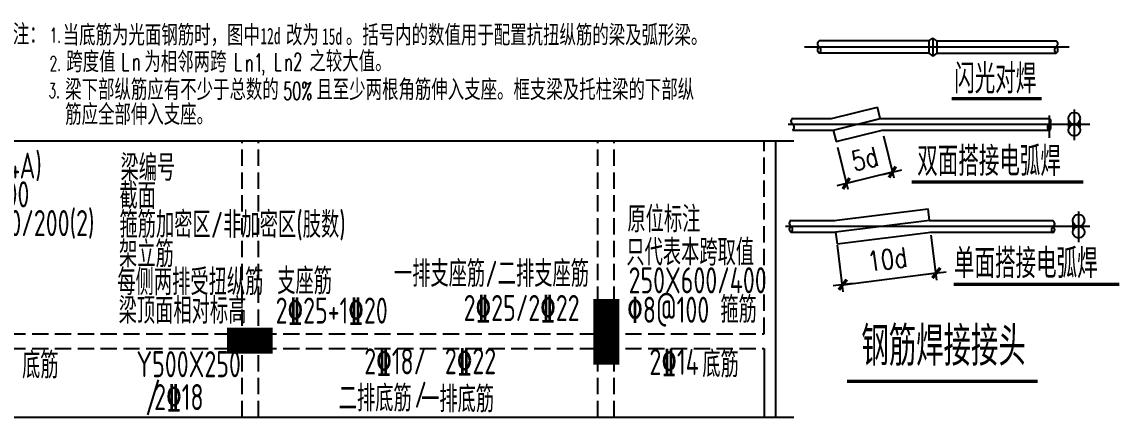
# Model space of a CAD drawing. Extents: x 250899 to 650964, y 268083 to 317384.
# Drawn here: x 415533 to 432391, y 296841 to 302897 of the extents above; entities that cross this region are included whole.
import ezdxf

# ---------------------------------------------------------------- set-up
doc = ezdxf.new("R2010")
doc.units = 0
doc.header["$LTSCALE"] = 1000
doc.header["$MEASUREMENT"] = 0
doc.linetypes.add('DASH', pattern=[0.35, 0.25, -0.1])
for name, color, linetype in [('OTHER', 7, 'Continuous'), ('PUB_DIM', 3, 'Continuous'), ('文字', 7, 'Continuous')]:
    doc.layers.add(name, color=color, linetype=linetype)
doc.layers.add('Z-详图标注', color=3, linetype='Continuous', lineweight=18)
doc.styles.add('_SIMPLEX', font='SIMPLEX.shx', dxfattribs={"width": 0.711111})
doc.styles.add('_THZTXT', font='txt.shx', dxfattribs={"width": 0.8, "height": 400, "bigfont": 'hztxt.shx'})
doc.styles.add('_TXT', font='TXT', dxfattribs={"width": 1.028571})
doc.styles.add('DIM_FONT', font='SIMPLEX.shx', dxfattribs={"width": 0.8})
doc.styles.add('HZ', font='txt', dxfattribs={"width": 0.8, "bigfont": 'hztxt'})
doc.styles.add('HZTXT', font='txt.shx', dxfattribs={"bigfont": 'hztxt.shx'})
doc.styles.add('TSSD_Rein', font='tssdeng.shx', dxfattribs={"width": 0.7, "bigfont": 'hztxt.shx'})
doc.dimstyles.new('AXIS', dxfattribs={"dimtxt": 300, "dimasz": 1, "dimexe": 250, "dimexo": 300, "dimgap": 150, "dimtad": 1, "dimdec": 0, "dimzin": 0, "dimdsep": 46, "dimtxsty": 'DIM_FONT', "dimblk": '_DIMX', "dimcen": 0.9, "dimse1": 1, "dimse2": 1, "dimclrt": 7, "dimadec": 0, "dimazin": 0, "dimtfac": 1, "dimtdec": 0, "dimtix": 1, "dimtmove": 2, "dimatfit": 3, "dimldrblk": '_DIMX', "dimfxl": 1, "dimtolj": 1, "dimtzin": 0, "dimarcsym": 0})

# ---------------------------------------------------------------- blocks, each defined once
blk = doc.blocks.new('A$C14DB33D0')
at = {"layer": '文字'}
for s, height, style, width, p in [('注：', 315, '_THZTXT', 0.8, (13120.1, 1842.9)), ('1.', 225, '_SIMPLEX', 0.6, (13686, 1876.4)), ('当底筋为光面钢筋时，图中', 315, '_THZTXT', 0.8, (13886.4, 1831.3)), ('12d', 252, '_TXT', 0.6, (16918.4, 1851.8)), ('改为', 315, '_THZTXT', 0.8, (17310.5, 1831.3)), ('15d', 252, '_TXT', 0.6, (17863.2, 1844.9)), ('。括号内的数值用于配置抗扭纵筋的梁及弧形梁。', 315, '_THZTXT', 0.8, (18230.1, 1831.3)), ('跨度值', 315, '_THZTXT', 0.8, (13941.1, 1422.7)), ('L', 270, '_SIMPLEX', 0.6, (14787.9, 1445.7)), ('为相邻两跨', 315, '_THZTXT', 0.8, (15138.6, 1421.8)), ('L', 270, '_SIMPLEX', 0.6, (16515.5, 1445.7)), ('1', 270, '_SIMPLEX', 0.6, (16820.7, 1435.1)), ('L', 270, '_SIMPLEX', 0.6, (17127.2, 1444.2)), ('2', 270, '_SIMPLEX', 0.6, (17421.9, 1446.8)), ('之较大值。', 315, '_THZTXT', 0.8, (17669.5, 1429.3)), ('2.', 225, '_SIMPLEX', 0.6, (13686, 1442.1)), ('n', 270, '_SIMPLEX', 0.6, (14949.7, 1450)), ('n', 270, '_SIMPLEX', 0.6, (16683, 1432.2)), ('n', 270, '_SIMPLEX', 0.6, (17284.2, 1443.9)), (',', 216, '_SIMPLEX', 0.6, (16935, 1436.8)), ('3.', 225, '_SIMPLEX', 0.6, (13668.9, 1027)), ('梁下部纵筋应有不少于总数的', 315, '_THZTXT', 0.8, (13924, 994.6)), ('50%', 270, '_SIMPLEX', 0.6, (17268.5, 1000.1)), ('且至少两根角筋伸入支座。框支梁及托柱梁的下部纵', 315, '_THZTXT', 0.8, (17776.2, 994.6)), ('筋应全部伸入支座。', 315, '_THZTXT', 0.8, (13924, 614.6))]:
    blk.add_text(s, height=height, rotation=360, dxfattribs=dict(at, style=style, width=width)).set_placement(p)
blk = doc.blocks.new('_DIMX')
blk.add_line((-150, 0), (150, 0))
at = {"const_width": 50}
blk.add_lwpolyline([(-70, -70), (70, 70)], dxfattribs=at)
blk = doc.blocks.new('*D116')
at = {"layer": 'Defpoints', "color": 0, "transparency": 16777216}
for p in [(428176, 300421), (429124, 299626), (428417, 299451)]:
    blk.add_point(p, dxfattribs=at)
at = {"layer": 'PUB_DIM', "color": 0, "lineweight": -2, "transparency": 16777216}
blk.add_line((428883, 300596), (428177, 300422), dxfattribs=at)
for p, rotation in [((428884, 300596), 13.90918900134041), ((428176, 300421), 193.9091890013404)]:
    blk.add_blockref('_DIMX', p, dxfattribs=dict(at, rotation=rotation))
at = {"layer": 'PUB_DIM', "color": 7, "transparency": 16777216, "insert": (428458, 300800), "char_height": 300, "attachment_point": 5, "rotation": 13.9092, "style": 'DIM_FONT'}
blk.add_mtext('\\A1;5d', dxfattribs=at)

msp = doc.modelspace()

# ---------------------------------------------------------------- hatches: boundary and pattern name
h = msp.add_hatch()
h.set_pattern_fill('DOTS', color=256, scale=150, style=0)
h.set_pattern_definition([(360, (364129.229, 314450.614), (4.6875, 9.375), [0, -9.375])])
h.paths.add_polyline_path([(431673.6, 301328.8), (431673.6, 301328.9, -0.3275264), (431587.7, 301391.8, 0.0353101), (431583.8, 301328.8)])
h.paths.add_polyline_path([(431673.6, 301328.7), (431673.6, 301328.8), (431583.8, 301328.8, 0.0353525), (431588.7, 301265.8, -0.3245831)])
h.paths.add_polyline_path([(431764.1, 301328.8, 0.0362312), (431759.9, 301393.4, -0.3323882), (431673.6, 301328.9), (431673.6, 301328.8)])
h.paths.add_polyline_path([(431759.5, 301268.2, 0.0339717), (431764.1, 301328.8), (431673.6, 301328.8), (431673.6, 301328.7, -0.3220923)])
h = msp.add_hatch()
h.set_pattern_fill('DOTS', color=256, scale=150, style=0)
h.set_pattern_definition([(360, (364195.756, 314893.713), (4.6875, 9.375), [0, -9.375])])
h.paths.add_polyline_path([(431654.3, 299828.3, 0.0353101), (431650.3, 299765.3), (431740.2, 299765.3), (431740.2, 299765.4, -0.3275059)])
h.paths.add_polyline_path([(431740.2, 299765.3), (431740.2, 299765.3), (431650.3, 299765.3, 0.0353476), (431655.2, 299702.3, -0.3245758)])

# ---------------------------------------------------------------- linework, layer by layer
for p, q in [((429443, 302606), (427761.6, 302606)), ((429443, 302606), (429505.4, 302650.9)), ((429443, 302606), (429443.3, 302418.1)), ((429568, 302606.2), (429505.4, 302650.9)), ((429505.4, 302650.9), (429505.9, 302373.4)), ((429568, 302606.2), (431395.2, 302606.2)), ((429568, 302606.2), (429568.3, 302418.3)), ((429443, 302418), (427761.6, 302418)), ((429443.3, 302418.1), (429505.9, 302373.4)), ((429568.3, 302418.3), (429505.9, 302373.4)), ((429568, 302418.2), (431395.2, 302418.2)), ((427948, 301418.8), (428656.3, 301592.4)), ((428698.9, 301418.8), (428656.3, 301592.4)), ((431289.7, 301465.6), (431289.7, 301119.3)), ((427354.1, 301418.8), (427948, 301418.8)), ((427976.9, 301236.6), (428696.9, 301418.8)), ((427980.6, 301238.8), (428700.6, 301419.2)), ((428696.9, 301418.8), (431289.7, 301418.8)), ((427354.1, 301238.8), (427980.6, 301238.8)), ((427976.9, 301236.6), (428019.9, 301063)), ((428019.9, 301063), (428729.5, 301238.8)), ((428729.5, 301238.8), (431289.7, 301238.8)), ((427097.5, 296841.3), (427097.5, 301069)), ((427991.4, 299854), (429431.4, 300034)), ((429453.7, 299855.3), (429431.4, 300034)), ((427327.9, 299855.3), (428002.5, 299855.3)), ((429453.7, 299855.3), (428013.7, 299675.3)), ((429453.7, 299855.3), (431348.4, 299855.3)), ((427327.9, 299675.3), (428013.7, 299675.3)), ((428013.7, 299675.3), (428036, 299496.7)), ((428036, 299496.7), (429476, 299676.7)), ((429464.9, 299675.3), (431348.4, 299675.3)), ((426917, 298118.2), (426917.5, 298118.7)), ((426917, 297894), (426917.5, 297893.5)), ((426917.5, 297893.5), (426917.5, 296841.3))]:
    msp.add_line(p, q)
at = {"color": 1}
for p, q in [((431596.4, 302512), (427536.6, 302512)), ((431673.6, 301554.1), (431673.6, 301086.9)), ((427287.5, 301328.8), (431910.6, 301328.8)), ((431740.2, 299990.7), (431740.2, 299523.4)), ((427243.9, 299765.3), (431910.6, 299765.3))]:
    msp.add_line(p, q, dxfattribs=at)
at = {"color": 3}
for p, q in [((428748.5, 301152.8), (428908.3, 300507.4)), ((428041.1, 300977.2), (428199.8, 300336.3)), ((429564.3, 298939.5), (429478.1, 299629.1)), ((428128.8, 298761.2), (428039.8, 299473.5))]:
    msp.add_line(p, q, dxfattribs=at)
at = {"linetype": 'DASH'}
for p, q in [((418912.4, 296841.3), (418912.4, 301069)), ((419162.4, 296841.3), (419162.4, 301069)), ((424367.6, 296841.3), (424367.6, 301069)), ((424617.6, 296841.3), (424617.6, 301069)), ((426917.5, 298118.7), (426917.5, 301069))]:
    msp.add_line(p, q, dxfattribs=at)
at = {"color": 7, "linetype": 'DASH'}
for p, q in [((402387.9, 298118.2), (426917, 298118.2)), ((402387.9, 297894), (426917, 297894))]:
    msp.add_line(p, q, dxfattribs=at)
at = {"color": 3, "const_width": 50}
for points in [[(429790.9, 301720.5), (431175.6, 301720.5)], [(429180.2, 300445.1), (431812.7, 300445.1)], [(429823.8, 298877), (432366.1, 298877)], [(428190.4, 297389.1), (431111.4, 297389.1)]]:
    msp.add_lwpolyline(points, dxfattribs=at)
at = {"const_width": 400}
for points in [[(424498.1, 297642.6), (424498.1, 298650.9)], [(419379.6, 298009.8), (418676.3, 298009.8)]]:
    msp.add_lwpolyline(points, dxfattribs=at)
for centre in [(431673.6, 301418.9), (431674.5, 301238.7), (431740.1, 299855.4), (431741, 299675.3)]:
    msp.add_circle(centre, 90)
for centre, radius, start, end in [((427787.1, 302561), 52, 119.66654, 240.66664), ((431369.4, 302561), 52, 299.33336, 60.33346), ((427793.4, 302467), 58.2, 123.0916, 236.9084), ((427729.6, 302467), 58.2, 303.0916, 56.9084), ((431426.9, 302467), 58.2, 123.0916, 236.9084), ((431363.2, 302467), 58.2, 303.0916, 56.9084), ((427380.5, 301375.9), 52.2, 120.39889, 239.60111), ((427327.7, 301282.7), 52.2, 300.39889, 59.60111), ((431316.1, 301282.7), 52.2, 120.39889, 239.60111), ((431263.3, 301373.8), 52.2, 300.39889, 59.60111), ((431263.3, 301282.7), 52.2, 300.39889, 59.60111), ((432031.2, 301332.1), 447.5, 172.33718, 188.52401), ((431316.6, 301332.1), 447.5, 351.79094, 7.87364), ((427354.3, 299810.6), 52.2, 120.39889, 239.60111), ((427354.3, 299720.3), 52.2, 120.39889, 239.60111), ((427301.5, 299720.3), 52.2, 300.39889, 59.60111), ((431374.8, 299712.2), 52.2, 120.39889, 239.60111), ((431322, 299803.3), 52.2, 300.39889, 59.60111), ((431322, 299712.2), 52.2, 300.39889, 59.60111), ((432097.8, 299768.7), 447.5, 172.33718, 188.52401)]:
    msp.add_arc(centre, radius, start, end)
at = {"layer": 'OTHER'}
for p, q in [((427372.9, 301069), (414851.9, 301069)), ((414851.9, 296841.3), (427372.9, 296841.3))]:
    msp.add_line(p, q, dxfattribs=at)

# ---------------------------------------------------------------- block references
at = {"layer": 'Z-详图标注'}
msp.add_blockref('A$C14DB33D0', (402271.8, 300704.6), dxfattribs=at)

# ---------------------------------------------------------------- texts
for s, height, style, width, p in [('闪光对焊', 450, 'HZ', 0.7, (429831.9, 301801)), ('3KL13(4A)', 400, 'TSSD_Rein', 0.7, (414274.5, 300496.2)), ('双面搭接电弧焊', 450, 'HZ', 0.7, (429264.6, 300537.3)), ('梁编号', 400, 'TSSD_Rein', 0.7, (417044.3, 300461)), ('250X600', 400, 'TSSD_Rein', 0.7, (414286.1, 300054.3)), ('截面', 400, 'TSSD_Rein', 0.7, (417028.4, 300030.3)), ('\x828@100/200(2)', 400, 'TSSD_Rein', 0.7, (414264.6, 299613.9)), ('原位标注', 400, 'TSSD_Rein', 0.7, (424819.9, 299671.4)), ('箍筋加密区/非加密区(肢数)', 400, 'TSSD_Rein', 0.7, (417027.9, 299588)), ('架立筋', 400, 'TSSD_Rein', 0.7, (417021.1, 299137.8)), ('只代表本跨取值', 400, 'TSSD_Rein', 0.7, (424803.2, 299164)), ('单面搭接电弧焊', 450, 'HZ', 0.7, (429828.6, 298970.1)), ('一排支座筋/二排支座筋', 400, 'TSSD_Rein', 0.7, (421238.5, 298836.1)), ('每侧两排受扭纵筋', 400, 'TSSD_Rein', 0.7, (416996.2, 298709.5)), ('支座筋', 400, 'HZ', 0.7, (419448.4, 298722.9)), ('250X600/400', 400, 'TSSD_Rein', 0.7, (424837.5, 298737.2)), ('\x828@100 箍筋', 400, 'TSSD_Rein', 0.7, (424816.6, 298285.3)), ('梁顶面相对标高', 400, 'TSSD_Rein', 0.7, (417015.4, 298271.4)), ('2\x8425+1\x8420', 400, 'TSSD_Rein', 0.7, (419423.7, 298273.2)), ('2\x8425/2\x8422', 400, 'TSSD_Rein', 0.7, (422307.8, 298313)), ('钢筋焊接接头', 600, 'HZ', 0.7, (428409.5, 297626.3)), ('2\x8418/', 400, 'TSSD_Rein', 0.7, (420783.2, 297494)), ('2\x8422', 400, 'TSSD_Rein', 0.7, (422019.4, 297497.8)), ('2\x8414', 400, 'TSSD_Rein', 0.7, (425157.6, 297485.8)), ('底筋', 400, 'TSSD_Rein', 0.7, (425968.7, 297450.5)), ('底筋', 400, 'TSSD_Rein', 0.7, (415534.5, 297432.7)), ('Y500X250', 400, 'TSSD_Rein', 0.7, (417289.2, 297451)), ('/', 350, 'HZTXT', 0.6, (417441.9, 296993.8)), ('/', 400, 'TSSD_Rein', 0.7, (421552.4, 296982.7)), ('2\x8418', 400, 'TSSD_Rein', 0.7, (417560.3, 296946.7)), ('二排底筋', 400, 'TSSD_Rein', 0.7, (420391.1, 296926)), ('一排底筋', 400, 'TSSD_Rein', 0.7, (421654.9, 296912.6))]:
    msp.add_text(s, height=height, rotation=360, dxfattribs=dict(style=style, width=width)).set_placement(p)

# ---------------------------------------------------------------- dimensions: what is measured, and where the dimension line sits
at = {"layer": 'PUB_DIM'}
dim = msp.add_aligned_dim(p1=(429124.1, 299625.8), p2=(428416.7, 299450.6), distance=-1000, text='5d', dimstyle='AXIS', dxfattribs=at)
dim.commit()
dim.dimension.update_dxf_attribs({"geometry": '*D116', "text_midpoint": (428457.9, 300800.1)})
msp.add_aligned_dim(p1=(427999.4, 299862.2), p2=(429434.7, 300041.7), distance=-1000, text='10d', dimstyle='AXIS', dxfattribs=at).render()

doc.saveas('drawing.dxf')
